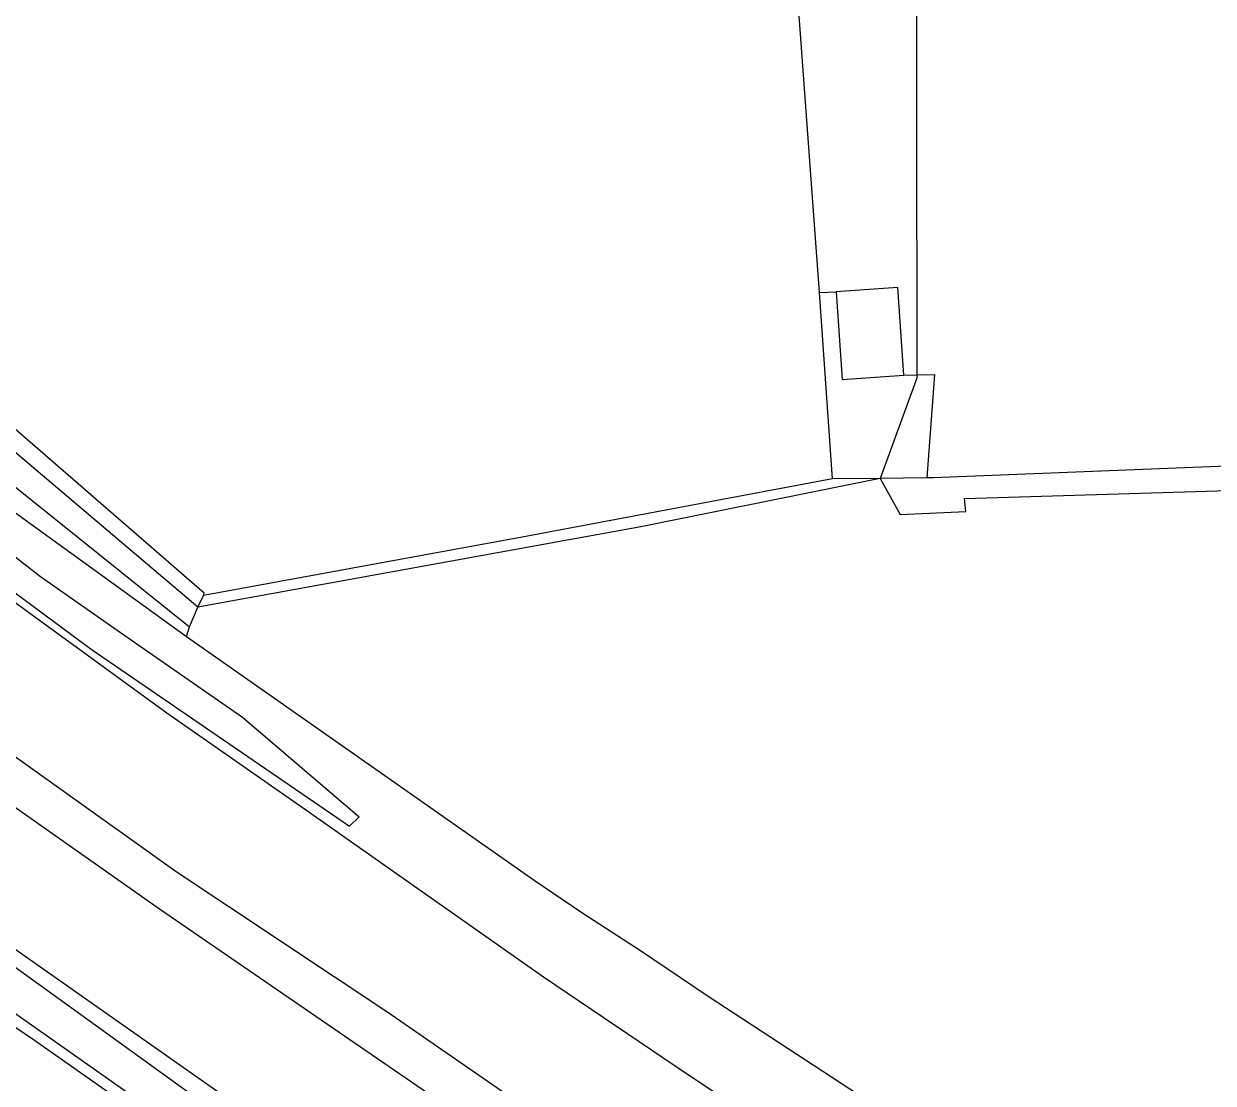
# Model space of a CAD drawing. Header units: millimetres. Extents: x 111502 to 977541, y 8702 to 1044108.
# Drawn here: x 974372 to 974512.2, y 476982.6 to 477107.5 of the extents above; entities that cross this region are included whole.
import ezdxf

# ---------------------------------------------------------------- set-up
doc = ezdxf.new("R2010")
doc.units = ezdxf.units.MM
doc.header["$LTSCALE"] = 0.25
doc.layers.add('X HVSS Site Background', color=8, linetype='Continuous')

# ---------------------------------------------------------------- blocks, each defined once
blk = doc.blocks.new('OS MAP')
at = {"layer": 'X HVSS Site Background', "flags": 128}
for points in [[(488247.58, 241617.27), (488236.54, 241767.5), (488236.54, 241767.5), (488236.3, 241770.8), (488236.3, 241770.8), (488237.65, 241772.14)], [(488258.84, 241766.1), (488259.05, 241607.54)], [(488174.3, 241580.14), (488142.25, 241607.29)], [(488141.54, 241603.31), (488173.3, 241577.84)], [(488136.15, 241603.29), (488172.95, 241576.69)], [(488098.3, 241628.09), (488096.15, 241625.04), (488096.15, 241625.04), (488096.85, 241624.44), (488096.85, 241624.44), (488097.95, 241624.34), (488097.95, 241624.34), (488100.35, 241624.14), (488100.35, 241624.14), (488101.55, 241623.74), (488101.55, 241623.74), (488101.75, 241622.99), (488101.75, 241622.99), (488101, 241621.24), (488101, 241621.24), (488111.25, 241612.59), (488111.25, 241612.59), (488161.7, 241575.19), (488161.7, 241575.19), (488192.15, 241554.34), (488192.15, 241554.34), (488193.3, 241555.44)], [(488148.75, 241589.19), (488155.75, 241583.79), (488155.75, 241583.79), (488165.55, 241576.89), (488165.55, 241576.89), (488179.55, 241567.19), (488179.55, 241567.19), (488193.3, 241555.44)], [(488094.45, 241623.44), (488131.35, 241596.29), (488131.35, 241596.29), (488170.65, 241567.69), (488170.65, 241567.69), (488187.25, 241556.09), (488187.25, 241556.09), (488215.05, 241536.59), (488215.05, 241536.59), (488230.55, 241526.09), (488230.55, 241526.09), (488248.45, 241514.09), (488248.45, 241514.09), (488255.3, 241509.34), (488255.3, 241509.34), (488261.87, 241504.89)], [(488257.51, 241607.51), (488256.79, 241617.85), (488256.79, 241617.85), (488249.51, 241617.34)], [(488247.58, 241617.27), (488249.51, 241617.34)], [(488249.1, 241595.29), (488247.58, 241617.27)], [(488249.51, 241617.34), (488250.22, 241607), (488250.22, 241607), (488257.51, 241607.51)], [(488085.7, 241611.59), (488103.15, 241598.99), (488103.15, 241598.99), (488131.73, 241577.51), (488131.73, 241577.51), (488171.75, 241549), (488171.75, 241549), (488196.55, 241532.49), (488196.55, 241532.49), (488243.61, 241500), (488243.61, 241500), (488400.35, 241394.49), (488400.35, 241394.49), (488447.88, 241362.42)], [(488174.95, 241581.54), (488175.05, 241581.79), (488175.05, 241581.79), (488142.03, 241610.42)], [(488082.4, 241607.14), (488117.81, 241581.14), (488117.81, 241581.14), (488169.76, 241544.59), (488169.76, 241544.59), (488226.55, 241505.59), (488226.55, 241505.59), (488234.92, 241500), (488234.92, 241500), (488243.75, 241494.09), (488243.75, 241494.09), (488381.35, 241401.19), (488381.35, 241401.19), (488445.12, 241358.45)], [(488259.05, 241607.54), (488259.05, 241607.19), (488259.05, 241607.19), (488258.92, 241606.83), (488258.92, 241606.83), (488254.7, 241595.34)], [(488257.51, 241607.51), (488259.05, 241607.54)], [(488259.05, 241607.54), (488261.11, 241607.58), (488261.11, 241607.58), (488260.2, 241595.39)], [(488444.39, 241601.16), (488329.1, 241598.1), (488329.1, 241598.1), (488261.02, 241595.4), (488261.02, 241595.4), (488260.2, 241595.39)], [(488254.7, 241595.34), (488257.07, 241591.1), (488257.07, 241591.1), (488264.81, 241591.45), (488264.81, 241591.45), (488264.65, 241592.95), (488264.65, 241592.95), (488365.85, 241596.05), (488365.85, 241596.05), (488443.43, 241598.08)], [(488074.2, 241596.04), (488140.25, 241548.59), (488140.25, 241548.59), (488209.44, 241500), (488209.44, 241500), (488215.85, 241495.49), (488215.85, 241495.49), (488258.25, 241466.79), (488258.25, 241466.79), (488285.61, 241448.39)], [(488254.7, 241595.34), (488226.49, 241589.61), (488226.49, 241589.61), (488174.3, 241580.14)], [(488249.1, 241595.29), (488212.52, 241588.43), (488212.52, 241588.43), (488174.95, 241581.54)], [(488254.7, 241595.34), (488249.1, 241595.29)], [(488260.2, 241595.39), (488254.7, 241595.34)], [(488253.15, 241462.69), (488202.25, 241497.39), (488202.25, 241497.39), (488198.54, 241500), (488198.54, 241500), (488106.65, 241564.69), (488106.65, 241564.69), (488075.55, 241585.49), (488075.55, 241585.49), (488076.35, 241588.44)], [(488076.35, 241588.44), (488077.5, 241588.79), (488077.5, 241588.79), (488079.8, 241589.44), (488079.8, 241589.44), (488150.55, 241539.29), (488150.55, 241539.29), (488205, 241500), (488205, 241500), (488210.45, 241496.09), (488210.45, 241496.09), (488253.85, 241464.44), (488253.85, 241464.44), (488253.15, 241462.69)], [(488103.25, 241564.19), (488155.05, 241529.09), (488155.05, 241529.09), (488194.05, 241501.69), (488194.05, 241501.69), (488196.44, 241500), (488196.44, 241500), (488223.45, 241480.99), (488223.45, 241480.99), (488250.85, 241460.14), (488250.85, 241460.14), (488278.22, 241439.81)], [(488174.3, 241580.14), (488174.95, 241581.54)], [(488173.3, 241577.84), (488174.3, 241580.14)], [(488172.95, 241576.69), (488173.3, 241577.84)], [(488172.95, 241576.69), (488213.95, 241547.99), (488213.95, 241547.99), (488219.65, 241544.09), (488219.65, 241544.09), (488226.45, 241539.69), (488226.45, 241539.69), (488234.45, 241534.29), (488234.45, 241534.29), (488252.15, 241522.69), (488252.15, 241522.69), (488254.55, 241521.19), (488254.55, 241521.19), (488254.85, 241520.99), (488254.85, 241520.99), (488256.65, 241519.89), (488256.65, 241519.89), (488258.55, 241518.69), (488258.55, 241518.69), (488259.35, 241518.29), (488259.35, 241518.29), (488267.78, 241513.59)]]:
    blk.add_lwpolyline(points, dxfattribs=at)

msp = doc.modelspace()

# ---------------------------------------------------------------- block references
at = {"lineweight": 0}
msp.add_blockref('OS MAP', (486218.2, 235458.61), dxfattribs=at)

doc.saveas('drawing.dxf')
